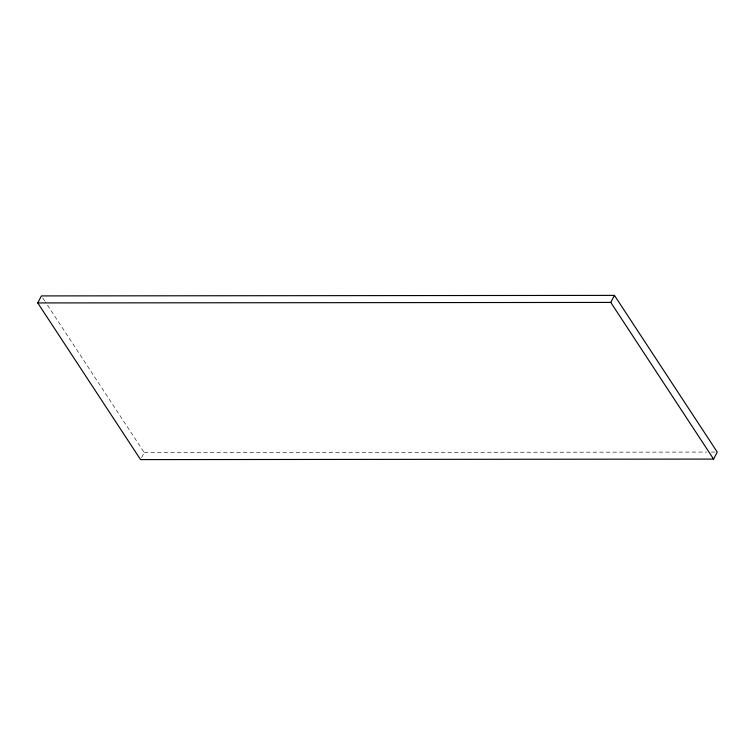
<?xml version="1.0" encoding="UTF-8"?>
<svg xmlns="http://www.w3.org/2000/svg" width="755" height="755" viewBox="0 0 755 755"><rect width="100%" height="100%" fill="white"/><g stroke="black" fill="none" stroke-linecap="round" stroke-linejoin="round"><path stroke-width="0.57" stroke-dasharray="3.77 2.83" d="M141.61 457.596L144.224 452.575L45.291 301.821M144.224 452.575L706.642 452.075M711.352 452.066L714.891 452.066M42.705 297.876L44.639 300.839"/><path stroke-width="1.13" d="M37.75 302.934L41.412 295.913L614.438 295.394L717.25 452.066L713.588 459.087L140.562 459.606L37.75 302.934L610.776 302.425L713.588 459.087M610.776 302.425L614.438 295.394"/></g></svg>
